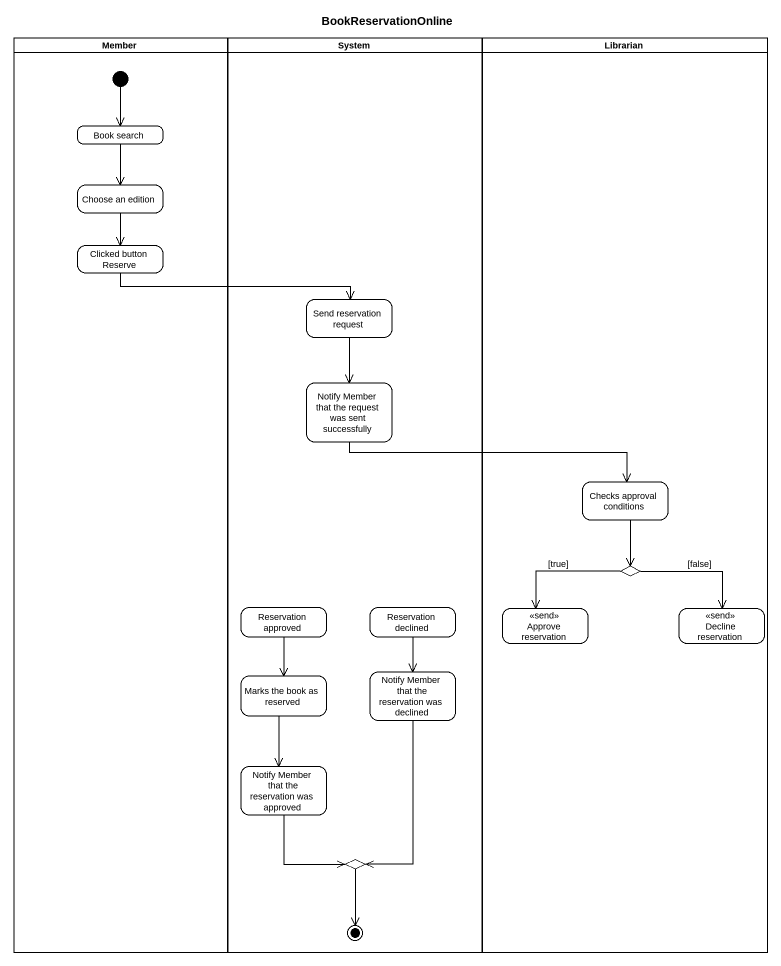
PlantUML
@startuml
title BookReservationOnline
hide empty description
state Member <<partition>> {
  state "Book search" as Book_search
  state "Choose an edition" as Choose_an_edition
  state "Clicked button Reserve" as Clicked_button_Reserve
  [*] --> Book_search
}
state System <<partition>> {
  state "Send reservation request" as Send_reservation_request
  state "Notify Member that the request was sent successfully" as Notify_Member_that_the
  state "Reservation approved" as Reservation_approved
  state "Reservation declined" as Reservation_declined
  state "Marks the book as reserved" as Marks_the_book_as_reserved
  state "Notify Member that the reservation was declined" as Notify_Member_that_the_2
  state "Notify Member that the reservation was approved" as Notify_Member_that_the_3
  state choice2 <<choice>>
  choice2 --> [*]
}
state Librarian <<partition>> {
  state "Checks approval conditions" as Checks_approval_conditions
  state choice1 <<choice>>
  state "Approve reservation" as Approve_reservation <<send>>
  state "Decline reservation" as Decline_reservation <<send>>
}
Book_search --> Choose_an_edition
Choose_an_edition --> Clicked_button_Reserve
Clicked_button_Reserve -right-> Send_reservation_request
Send_reservation_request --> Notify_Member_that_the
Notify_Member_that_the -right-> Checks_approval_conditions
Checks_approval_conditions --> choice1
choice1 --> Approve_reservation : [true]
choice1 --> Decline_reservation : [false]
Reservation_approved --> Marks_the_book_as_reserved
Reservation_declined --> Notify_Member_that_the_2
Marks_the_book_as_reserved --> Notify_Member_that_the_3
Notify_Member_that_the_2 --> choice2
Notify_Member_that_the_3 --> choice2
@enduml
